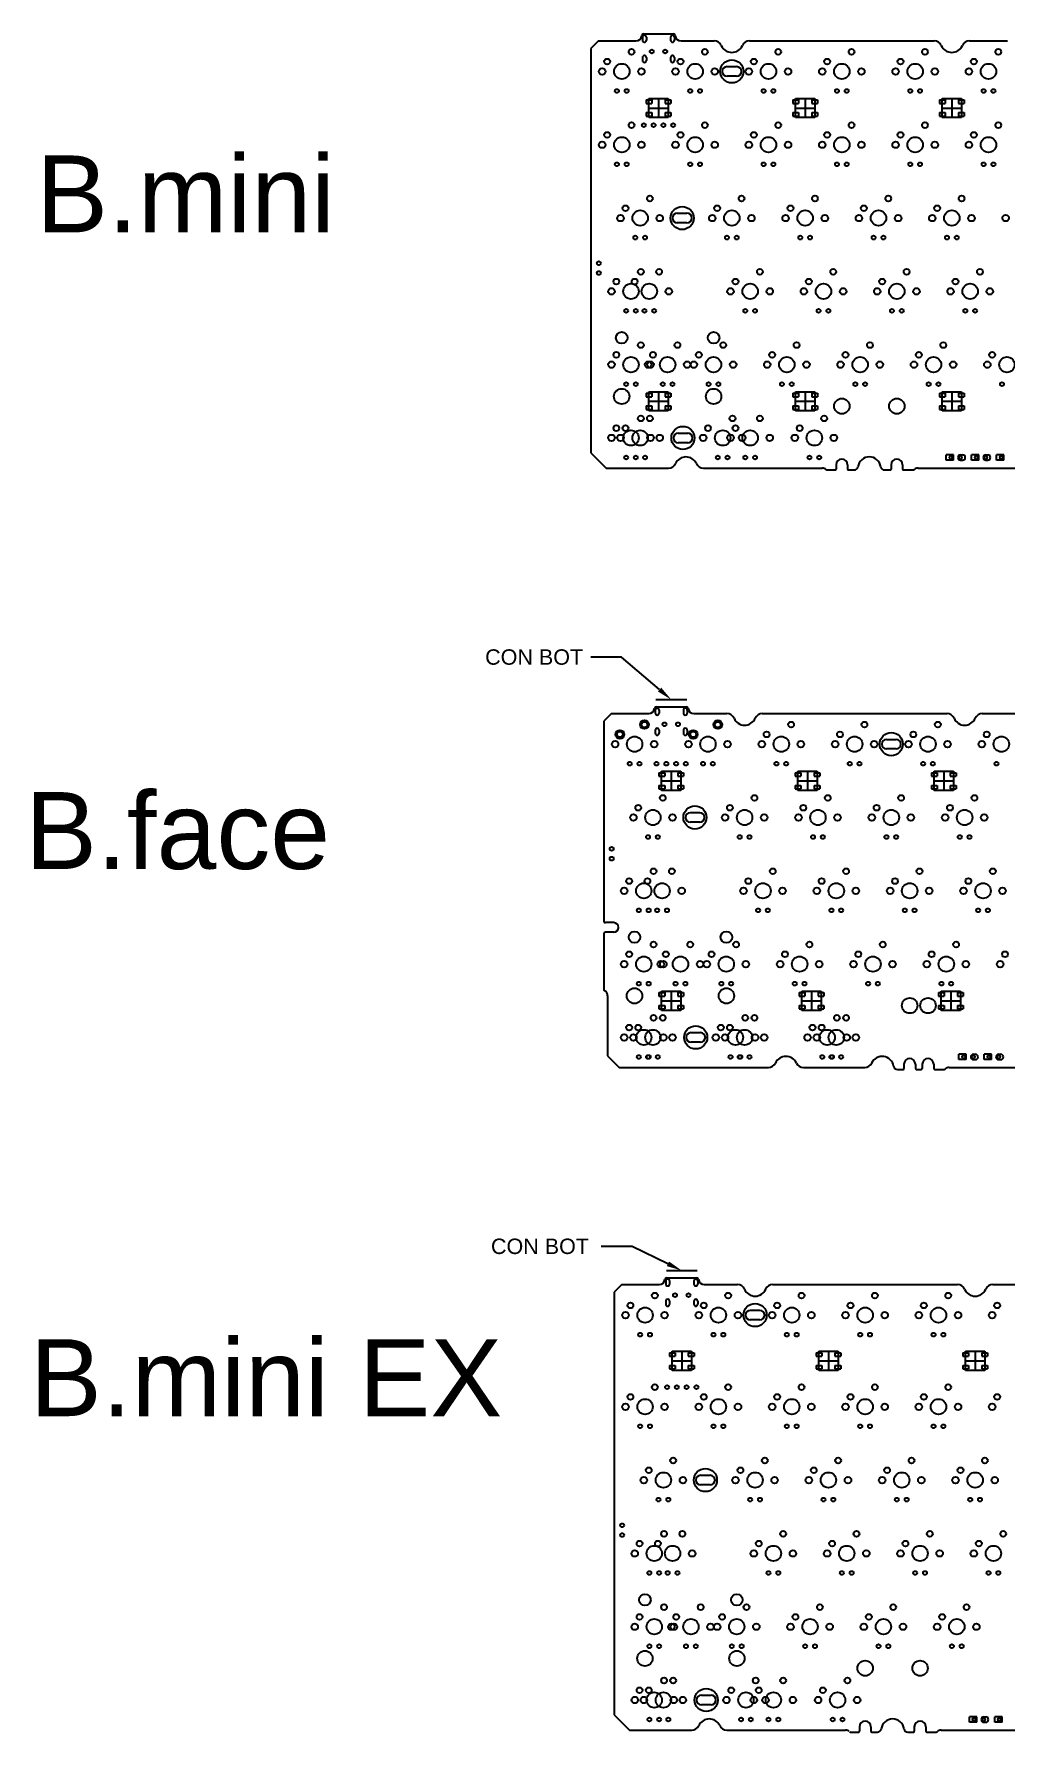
# Model space of a CAD drawing. Header units: millimetres. Extents: x 439 to 1009, y -82 to 714.
# Drawn here: x 439.3 to 691.3, y -81.6 to 359.6 of the extents above; entities that cross this region are included whole.
import ezdxf
from ezdxf import colors
from ezdxf.entities.mleader import LeaderData, LeaderLine
from ezdxf.math import Vec2, Vec3

# ---------------------------------------------------------------- set-up
doc = ezdxf.new("R2010")
doc.units = ezdxf.units.MM
for name, color, linetype in [('bmini', 150, 'Continuous'), ('BMINIEX', 20, 'Continuous'), ('face', 50, 'Continuous')]:
    doc.layers.add(name, color=color, linetype=linetype)
doc.styles.get("Standard").update_dxf_attribs({"font": 'arial.ttf'})

# ---------------------------------------------------------------- blocks, each defined once
blk = doc.blocks.new('*U1')
at = {"layer": 'BMINIEX', "linetype": 'ByBlock'}
blk.add_line((15.68, 136.91), (7.68, 136.91), dxfattribs=at)
blk.add_lwpolyline([(24.98, 132.39), (15.68, 136.91)], dxfattribs=at)
at = {"layer": 'BMINIEX'}
blk.add_solid([(25.27, 132.99), (28.58, 130.64), (24.69, 131.79)], dxfattribs=at)
at = {"layer": 'BMINIEX', "linetype": 'Continuous'}
blk.add_text('CON BOT', height=4, dxfattribs=at).set_placement((-20.98, 134.94))

msp = doc.modelspace()

# ---------------------------------------------------------------- linework, layer by layer
at = {"layer": 'bmini'}
for p, q in [((585.98, 357.8), (583.98, 355.8)), ((585.98, 357.8), (595.67, 357.8)), ((597.66, 359.6), (605.4, 359.6)), ((607.39, 357.8), (616, 357.8)), ((625.16, 357.8), (673.15, 357.8)), ((682.31, 357.8), (692.2, 357.8)), ((583.98, 355.8), (583.98, 250.8)), ((598.33, 342.45), (598.33, 341.55)), ((598.33, 342.45), (599.83, 342.45)), ((598.33, 341.55), (599.83, 341.55)), ((599.03, 342.85), (604.03, 342.85)), ((599.03, 337.85), (599.03, 342.85)), ((599.03, 340.35), (604.03, 340.35)), ((599.83, 342.45), (599.83, 341.55)), ((601.53, 342.85), (601.53, 337.85)), ((603.23, 342.45), (603.23, 341.55)), ((603.23, 342.45), (604.73, 342.45)), ((603.23, 341.55), (604.73, 341.55)), ((604.03, 342.85), (604.03, 337.85)), ((604.73, 342.45), (604.73, 341.55)), ((636.43, 342.45), (636.43, 341.55)), ((636.43, 342.45), (637.93, 342.45)), ((636.43, 341.55), (637.93, 341.55)), ((637.13, 342.85), (642.13, 342.85)), ((637.13, 337.85), (637.13, 342.85)), ((637.13, 340.35), (642.13, 340.35)), ((637.93, 342.45), (637.93, 341.55)), ((639.63, 342.85), (639.63, 337.85)), ((641.33, 342.45), (641.33, 341.55)), ((641.33, 342.45), (642.83, 342.45)), ((641.33, 341.55), (642.83, 341.55)), ((642.13, 342.85), (642.13, 337.85)), ((642.83, 342.45), (642.83, 341.55)), ((674.53, 342.45), (674.53, 341.55)), ((674.53, 342.45), (676.03, 342.45)), ((674.53, 341.55), (676.03, 341.55)), ((675.23, 342.85), (680.23, 342.85)), ((675.23, 337.85), (675.23, 342.85)), ((675.23, 340.35), (680.23, 340.35)), ((676.03, 342.45), (676.03, 341.55)), ((677.73, 342.85), (677.73, 337.85)), ((679.43, 342.45), (679.43, 341.55)), ((679.43, 342.45), (680.93, 342.45)), ((679.43, 341.55), (680.93, 341.55)), ((680.23, 342.85), (680.23, 337.85)), ((680.93, 342.45), (680.93, 341.55)), ((598.33, 339.15), (598.33, 338.25)), ((598.33, 339.15), (599.83, 339.15)), ((598.33, 338.25), (599.83, 338.25)), ((604.03, 337.85), (599.03, 337.85)), ((599.83, 339.15), (599.83, 338.25)), ((603.23, 339.15), (603.23, 338.25)), ((603.23, 339.15), (604.73, 339.15)), ((603.23, 338.25), (604.73, 338.25)), ((604.73, 339.15), (604.73, 338.25)), ((636.43, 339.15), (636.43, 338.25)), ((636.43, 339.15), (637.93, 339.15)), ((636.43, 338.25), (637.93, 338.25)), ((642.13, 337.85), (637.13, 337.85)), ((637.93, 339.15), (637.93, 338.25)), ((641.33, 339.15), (641.33, 338.25)), ((641.33, 339.15), (642.83, 339.15)), ((641.33, 338.25), (642.83, 338.25)), ((642.83, 339.15), (642.83, 338.25)), ((674.53, 339.15), (674.53, 338.25)), ((674.53, 339.15), (676.03, 339.15)), ((674.53, 338.25), (676.03, 338.25)), ((680.23, 337.85), (675.23, 337.85)), ((676.03, 339.15), (676.03, 338.25)), ((679.43, 339.15), (679.43, 338.25)), ((679.43, 339.15), (680.93, 339.15)), ((679.43, 338.25), (680.93, 338.25)), ((680.93, 339.15), (680.93, 338.25)), ((598.33, 266.25), (598.33, 265.35)), ((598.33, 266.25), (599.83, 266.25)), ((598.33, 265.35), (599.83, 265.35)), ((599.03, 266.65), (604.03, 266.65)), ((599.03, 261.65), (599.03, 266.65)), ((599.83, 266.25), (599.83, 265.35)), ((601.53, 266.65), (601.53, 261.65)), ((603.23, 266.25), (603.23, 265.35)), ((603.23, 266.25), (604.73, 266.25)), ((603.23, 265.35), (604.73, 265.35)), ((604.03, 266.65), (604.03, 261.65)), ((604.73, 266.25), (604.73, 265.35)), ((636.43, 266.25), (636.43, 265.35)), ((636.43, 266.25), (637.93, 266.25)), ((636.43, 265.35), (637.93, 265.35)), ((637.13, 266.65), (642.13, 266.65)), ((637.13, 261.65), (637.13, 266.65)), ((637.93, 266.25), (637.93, 265.35)), ((639.63, 266.65), (639.63, 261.65)), ((641.33, 266.25), (641.33, 265.35)), ((641.33, 266.25), (642.83, 266.25)), ((641.33, 265.35), (642.83, 265.35)), ((642.13, 266.65), (642.13, 261.65)), ((642.83, 266.25), (642.83, 265.35)), ((674.53, 266.25), (674.53, 265.35)), ((674.53, 266.25), (676.03, 266.25)), ((674.53, 265.35), (676.03, 265.35)), ((675.23, 266.65), (680.23, 266.65)), ((675.23, 261.65), (675.23, 266.65)), ((676.03, 266.25), (676.03, 265.35)), ((677.73, 266.65), (677.73, 261.65)), ((679.43, 266.25), (679.43, 265.35)), ((679.43, 266.25), (680.93, 266.25)), ((679.43, 265.35), (680.93, 265.35)), ((680.23, 266.65), (680.23, 261.65)), ((680.93, 266.25), (680.93, 265.35)), ((598.33, 262.95), (598.33, 262.05)), ((598.33, 262.95), (599.83, 262.95)), ((598.33, 262.05), (599.83, 262.05)), ((599.03, 264.15), (604.03, 264.15)), ((604.03, 261.65), (599.03, 261.65)), ((599.83, 262.95), (599.83, 262.05)), ((603.23, 262.95), (603.23, 262.05)), ((603.23, 262.95), (604.73, 262.95)), ((603.23, 262.05), (604.73, 262.05)), ((604.73, 262.95), (604.73, 262.05)), ((636.43, 262.95), (636.43, 262.05)), ((636.43, 262.95), (637.93, 262.95)), ((636.43, 262.05), (637.93, 262.05)), ((637.13, 264.15), (642.13, 264.15)), ((642.13, 261.65), (637.13, 261.65)), ((637.93, 262.95), (637.93, 262.05)), ((641.33, 262.95), (641.33, 262.05)), ((641.33, 262.95), (642.83, 262.95)), ((641.33, 262.05), (642.83, 262.05)), ((642.83, 262.95), (642.83, 262.05)), ((674.53, 262.95), (674.53, 262.05)), ((674.53, 262.95), (676.03, 262.95)), ((674.53, 262.05), (676.03, 262.05)), ((675.23, 264.15), (680.23, 264.15)), ((680.23, 261.65), (675.23, 261.65)), ((676.03, 262.95), (676.03, 262.05)), ((679.43, 262.95), (679.43, 262.05)), ((679.43, 262.95), (680.93, 262.95)), ((679.43, 262.05), (680.93, 262.05)), ((680.93, 262.95), (680.93, 262.05)), ((583.98, 250.8), (587.98, 246.8)), ((647.65, 247.64), (647.65, 246.5)), ((650.65, 247.64), (650.65, 246.5)), ((661.94, 247.64), (661.94, 246.5)), ((664.94, 247.64), (664.94, 246.5)), ((587.98, 246.8), (604.14, 246.8)), ((613.21, 246.8), (644.06, 246.8)), ((645.39, 246.3), (647.45, 246.3)), ((650.85, 246.3), (652.34, 246.3)), ((660.25, 246.3), (661.74, 246.3)), ((665.14, 246.3), (667.62, 246.3)), ((668.94, 246.8), (731.53, 246.8))]:
    msp.add_line(p, q, dxfattribs=at)
at = {"layer": 'bmini', "color": 2}
for p, q in [((597.38, 358.75), (597.38, 357.95)), ((598.38, 358.75), (598.38, 357.95)), ((604.68, 358.75), (604.68, 357.95)), ((605.68, 358.75), (605.68, 357.95)), ((597.38, 353.5), (597.38, 352.7)), ((598.38, 353.5), (598.38, 352.7)), ((604.68, 353.5), (604.68, 352.7)), ((605.68, 353.5), (605.68, 352.7)), ((619.33, 351.12), (621.83, 351.12)), ((621.83, 348.63), (619.33, 348.63)), ((606.42, 313.02), (608.93, 313.02)), ((608.93, 310.53), (606.42, 310.53)), ((606.63, 255.87), (609.13, 255.87)), ((609.13, 253.38), (606.63, 253.38)), ((678.15, 250.24), (676.24, 250.24)), ((676.24, 248.84), (676.24, 250.24)), ((678.15, 248.84), (676.24, 248.84)), ((678.15, 248.84), (678.15, 250.24)), ((679.99, 250.24), (680.5, 250.24)), ((679.99, 248.84), (680.5, 248.84)), ((684.73, 250.24), (682.82, 250.24)), ((682.82, 248.84), (682.82, 250.24)), ((684.73, 248.84), (682.82, 248.84)), ((684.73, 248.84), (684.73, 250.24)), ((686.57, 250.24), (687.07, 250.24)), ((686.57, 248.84), (687.07, 248.84)), ((691.26, 250.24), (689.35, 250.24)), ((689.35, 248.84), (689.35, 250.24)), ((691.26, 248.84), (689.35, 248.84)), ((691.26, 248.84), (691.26, 250.24))]:
    msp.add_line(p, q, dxfattribs=at)
at = {"layer": 'bmini'}
for centre, radius in [((588.19, 352.41), 0.75), ((594.54, 354.95), 0.75), ((607.24, 352.41), 0.75), ((613.59, 354.95), 0.75), ((626.29, 352.41), 0.75), ((632.64, 354.95), 0.75), ((645.34, 352.41), 0.75), ((651.69, 354.95), 0.75), ((664.39, 352.41), 0.75), ((670.74, 354.95), 0.75), ((683.44, 352.41), 0.75), ((689.79, 354.95), 0.75), ((586.92, 349.87), 0.85), ((592, 349.87), 2), ((597.08, 349.87), 0.85), ((605.97, 349.87), 0.85), ((611.05, 349.87), 2), ((616.13, 349.87), 0.85), ((625.02, 349.87), 0.85), ((630.1, 349.87), 2), ((635.18, 349.87), 0.85), ((644.07, 349.87), 0.85), ((649.15, 349.87), 2), ((654.23, 349.87), 0.85), ((663.12, 349.87), 0.85), ((668.2, 349.87), 2), ((673.28, 349.87), 0.85), ((682.17, 349.87), 0.85), ((687.25, 349.87), 2), ((590.73, 344.79), 0.5), ((593.27, 344.79), 0.5), ((609.78, 344.79), 0.5), ((612.32, 344.79), 0.5), ((628.83, 344.79), 0.5), ((631.37, 344.79), 0.5), ((647.88, 344.79), 0.5), ((650.42, 344.79), 0.5), ((666.93, 344.79), 0.5), ((669.47, 344.79), 0.5), ((685.98, 344.79), 0.5), ((688.52, 344.79), 0.5), ((594.54, 335.9), 0.75), ((613.59, 335.9), 0.75), ((632.64, 335.9), 0.75), ((651.69, 335.9), 0.75), ((670.74, 335.9), 0.75), ((689.79, 335.9), 0.75), ((586.92, 330.82), 0.85), ((588.19, 333.36), 0.75), ((592, 330.82), 2), ((597.08, 330.82), 0.85), ((605.97, 330.82), 0.85), ((607.24, 333.36), 0.75), ((611.05, 330.82), 2), ((616.13, 330.82), 0.85), ((625.02, 330.82), 0.85), ((626.29, 333.36), 0.75), ((630.1, 330.82), 2), ((635.18, 330.82), 0.85), ((644.07, 330.82), 0.85), ((645.34, 333.36), 0.75), ((649.15, 330.82), 2), ((654.23, 330.82), 0.85), ((663.12, 330.82), 0.85), ((664.39, 333.36), 0.75), ((668.2, 330.82), 2), ((673.28, 330.82), 0.85), ((682.17, 330.82), 0.85), ((683.44, 333.36), 0.75), ((687.25, 330.82), 2), ((590.73, 325.74), 0.5), ((593.27, 325.74), 0.5), ((609.78, 325.74), 0.5), ((612.32, 325.74), 0.5), ((628.83, 325.74), 0.5), ((631.37, 325.74), 0.5), ((647.88, 325.74), 0.5), ((650.42, 325.74), 0.5), ((666.93, 325.74), 0.5), ((669.47, 325.74), 0.5), ((685.98, 325.74), 0.5), ((688.52, 325.74), 0.5), ((592.96, 314.31), 0.75), ((596.77, 311.77), 2), ((599.31, 316.85), 0.75), ((616.77, 314.31), 0.75), ((620.58, 311.77), 2), ((623.12, 316.85), 0.75), ((635.82, 314.31), 0.75), ((639.63, 311.77), 2), ((642.17, 316.85), 0.75), ((654.87, 314.31), 0.75), ((658.68, 311.77), 2), ((661.22, 316.85), 0.75), ((673.92, 314.31), 0.75), ((677.73, 311.77), 2), ((680.27, 316.85), 0.75), ((591.69, 311.77), 0.85), ((601.85, 311.77), 0.85), ((615.5, 311.77), 0.85), ((625.66, 311.77), 0.85), ((634.55, 311.77), 0.85), ((644.71, 311.77), 0.85), ((653.6, 311.77), 0.85), ((663.76, 311.77), 0.85), ((672.65, 311.77), 0.85), ((682.81, 311.77), 0.85), ((691.7, 311.77), 0.85), ((595.5, 306.69), 0.5), ((598.04, 306.69), 0.5), ((619.31, 306.69), 0.5), ((621.85, 306.69), 0.5), ((638.36, 306.69), 0.5), ((640.9, 306.69), 0.5), ((657.41, 306.69), 0.5), ((659.95, 306.69), 0.5), ((676.46, 306.69), 0.5), ((679, 306.69), 0.5), ((590.58, 295.26), 0.75), ((595.34, 295.26), 0.75), ((596.93, 297.8), 0.75), ((601.69, 297.8), 0.75), ((621.53, 295.26), 0.75), ((627.88, 297.8), 0.75), ((640.58, 295.26), 0.75), ((646.93, 297.8), 0.75), ((659.63, 295.26), 0.75), ((665.98, 297.8), 0.75), ((678.68, 295.26), 0.75), ((685.03, 297.8), 0.75), ((589.31, 292.72), 0.85), ((594.39, 292.72), 2), ((599.15, 292.72), 2), ((604.23, 292.72), 0.85), ((620.26, 292.72), 0.85), ((625.34, 292.72), 2), ((630.42, 292.72), 0.85), ((639.31, 292.72), 0.85), ((644.39, 292.72), 2), ((649.47, 292.72), 0.85), ((658.36, 292.72), 0.85), ((663.44, 292.72), 2), ((668.52, 292.72), 0.85), ((677.41, 292.72), 0.85), ((682.49, 292.72), 2), ((687.57, 292.72), 0.85), ((593.12, 287.64), 0.5), ((595.66, 287.64), 0.5), ((597.88, 287.64), 0.5), ((600.42, 287.64), 0.5), ((624.07, 287.64), 0.5), ((626.61, 287.64), 0.5), ((643.12, 287.64), 0.5), ((645.66, 287.64), 0.5), ((662.17, 287.64), 0.5), ((664.71, 287.64), 0.5), ((681.22, 287.64), 0.5), ((683.76, 287.64), 0.5), ((591.97, 280.66), 1.5), ((596.93, 278.75), 0.75), ((606.45, 278.75), 0.75), ((615.85, 280.66), 1.5), ((618.36, 278.75), 0.75), ((637.41, 278.75), 0.75), ((656.46, 278.75), 0.75), ((675.51, 278.75), 0.75), ((589.31, 273.67), 0.85), ((590.58, 276.21), 0.75), ((594.39, 273.67), 2), ((598.83, 273.67), 0.85), ((598.83, 273.67), 0.85), ((599.47, 273.67), 0.85), ((600.1, 276.21), 0.75), ((603.91, 273.67), 2), ((608.99, 273.67), 0.85), ((610.74, 273.67), 0.85), ((612.01, 276.21), 0.75), ((615.82, 273.67), 2), ((620.9, 273.67), 0.85), ((629.79, 273.67), 0.85), ((631.06, 276.21), 0.75), ((634.87, 273.67), 2), ((639.95, 273.67), 0.85), ((648.84, 273.67), 0.85), ((650.11, 276.21), 0.75), ((653.92, 273.67), 2), ((659, 273.67), 0.85), ((667.89, 273.67), 0.85), ((669.16, 276.21), 0.75), ((672.97, 273.67), 2), ((678.05, 273.67), 0.85), ((686.94, 273.67), 0.85), ((688.21, 276.21), 0.75), ((692.02, 273.67), 2), ((591.97, 265.42), 2), ((593.12, 268.59), 0.5), ((595.66, 268.59), 0.5), ((602.64, 268.59), 0.5), ((605.18, 268.59), 0.5), ((615.85, 265.42), 2), ((614.55, 268.59), 0.5), ((617.09, 268.59), 0.5), ((633.6, 268.59), 0.5), ((636.14, 268.59), 0.5), ((649.15, 262.88), 2), ((652.65, 268.59), 0.5), ((655.19, 268.59), 0.5), ((663.44, 262.88), 2), ((671.7, 268.59), 0.5), ((674.24, 268.59), 0.5), ((690.75, 268.59), 0.5), ((596.93, 259.7), 0.75), ((599.31, 259.7), 0.75), ((620.74, 259.7), 0.75), ((627.88, 259.7), 0.75), ((644.55, 259.7), 0.75), ((590.58, 257.16), 0.75), ((592.96, 257.16), 0.75), ((594.39, 254.62), 2), ((596.77, 254.62), 2), ((614.39, 257.16), 0.75), ((618.2, 254.62), 2), ((621.53, 257.16), 0.75), ((625.34, 254.62), 2), ((638.2, 257.16), 0.75), ((642.01, 254.62), 2), ((589.31, 254.62), 0.85), ((591.69, 254.62), 0.85), ((599.47, 254.62), 0.85), ((601.85, 254.62), 0.85), ((613.12, 254.62), 0.85), ((620.26, 254.62), 0.85), ((623.28, 254.62), 0.85), ((630.42, 254.62), 0.85), ((636.93, 254.62), 0.85), ((647.09, 254.62), 0.85), ((593.12, 249.54), 0.5), ((595.66, 249.54), 0.5), ((598.04, 249.54), 0.5), ((616.93, 249.54), 0.5), ((619.47, 249.54), 0.5), ((624.07, 249.54), 0.5), ((626.61, 249.54), 0.5), ((640.74, 249.54), 0.5), ((643.28, 249.54), 0.5)]:
    msp.add_circle(centre, radius, dxfattribs=at)
at = {"layer": 'bmini', "color": 2, "linetype": 'Continuous'}
for centre, radius in [((599.78, 355.05), 0.5), ((603.28, 355.05), 0.5), ((597.72, 335.9), 0.5), ((600.26, 335.9), 0.5), ((602.8, 335.9), 0.5), ((605.34, 335.9), 0.5), ((586.05, 300.02), 0.5), ((586.05, 297.48), 0.5), ((677.45, 249.54), 0.4), ((679.99, 249.54), 0.4), ((684.03, 249.54), 0.4), ((686.57, 249.54), 0.4), ((690.56, 249.54), 0.4)]:
    msp.add_circle(centre, radius, dxfattribs=at)
at = {"layer": 'bmini', "color": 2}
for centre in [(620.58, 349.87), (607.68, 311.77), (607.88, 254.62)]:
    msp.add_circle(centre, 3, dxfattribs=at)
at = {"layer": 'bmini'}
for centre, radius, start, end in [((595.67, 359.3), 1.5, 270, 354.2608), ((597.66, 359.1), 0.5, 90, 174.2608), ((605.4, 359.1), 0.5, 5.7392, 90), ((607.39, 359.3), 1.5, 185.7392, 270), ((616, 355.8), 2, 23.5782, 90), ((625.16, 355.8), 2, 90, 156.4218), ((673.15, 355.8), 2, 23.5782, 90), ((682.31, 355.8), 2, 90, 156.4218), ((620.58, 357.8), 3, 203.5782, 336.4218), ((677.73, 357.8), 3, 203.5782, 336.4218), ((604.14, 248.8), 2, 270, 335.1654), ((608.67, 246.7), 3, 24.8346, 155.1654), ((613.21, 248.8), 2, 204.8346, 270), ((649.15, 247.64), 1.5, 0, 180), ((652.34, 247.3), 1, 270, 351.3731), ((656.3, 246.7), 3, 8.6269, 171.3731), ((660.25, 247.3), 1, 188.6269, 270), ((663.44, 247.64), 1.5, 0, 180), ((644.06, 245.3), 1.5, 48.5904, 90), ((645.39, 246.8), 0.5, 228.5904, 270), ((647.45, 246.5), 0.2, 270, 0), ((650.85, 246.5), 0.2, 180, 270), ((661.74, 246.5), 0.2, 270, 0), ((665.14, 246.5), 0.2, 180, 270), ((667.62, 246.8), 0.5, 270, 311.4096), ((668.94, 245.3), 1.5, 90, 131.4096)]:
    msp.add_arc(centre, radius, start, end, dxfattribs=at)
at = {"layer": 'bmini', "color": 2, "linetype": 'Continuous'}
for centre, start, end in [((597.88, 358.75), 0, 180), ((597.88, 357.95), 180, 0), ((605.18, 358.75), 0, 180), ((605.18, 357.95), 180, 0), ((597.88, 353.5), 0, 180), ((605.18, 353.5), 0, 180), ((597.88, 352.7), 180, 0), ((605.18, 352.7), 180, 0)]:
    msp.add_arc(centre, 0.5, start, end, dxfattribs=at)
at = {"layer": 'bmini', "color": 2}
for centre, radius, start, end in [((619.33, 349.87), 1.24, 90, 270), ((621.83, 349.87), 1.24, 270, 90), ((606.42, 311.77), 1.24, 90, 270), ((608.93, 311.77), 1.24, 270, 90), ((606.63, 254.62), 1.24, 90, 270), ((609.13, 254.62), 1.24, 270, 90), ((679.99, 249.54), 0.7, 90, 180), ((679.99, 249.54), 0.7, 180, 270), ((680.5, 249.54), 0.7, 360, 90), ((680.5, 249.54), 0.7, 270, 360), ((686.57, 249.54), 0.7, 90, 180), ((686.57, 249.54), 0.7, 180, 270), ((687.07, 249.54), 0.7, 360, 90), ((687.07, 249.54), 0.7, 270, 360)]:
    msp.add_arc(centre, radius, start, end, dxfattribs=at)
at = {"layer": 'BMINIEX', "color": 2}
for p, q in [((603.42, 35.58), (603.42, 34.78)), ((604.42, 35.58), (604.42, 34.78)), ((610.72, 35.58), (610.72, 34.78)), ((611.72, 35.58), (611.72, 34.78)), ((603.42, 30.33), (603.42, 29.53)), ((604.42, 30.33), (604.42, 29.53)), ((610.72, 30.33), (610.72, 29.53)), ((611.72, 30.33), (611.72, 29.53)), ((684.19, -77.69), (682.28, -77.69)), ((682.28, -79.09), (682.28, -77.69)), ((684.19, -79.09), (682.28, -79.09)), ((684.19, -79.09), (684.19, -77.69)), ((686.03, -77.69), (686.54, -77.69)), ((686.03, -79.09), (686.54, -79.09)), ((690.77, -77.69), (688.86, -77.69)), ((688.86, -79.09), (688.86, -77.69)), ((690.77, -79.09), (688.86, -79.09)), ((690.77, -79.09), (690.77, -77.69))]:
    msp.add_line(p, q, dxfattribs=at)
at = {"layer": 'BMINIEX', "color": 5}
msp.add_line((603.57, 38.28), (611.57, 38.28), dxfattribs=at)
at = {"layer": 'BMINIEX'}
for p, q in [((603.7, 36.43), (611.44, 36.43)), ((592.02, 34.63), (590.02, 32.63)), ((590.02, 32.63), (590.02, -77.13)), ((592.02, 34.63), (601.71, 34.63)), ((613.43, 34.63), (622.04, 34.63)), ((631.2, 34.63), (679.19, 34.63)), ((688.35, 34.63), (698.24, 34.63)), ((604.37, 16.9), (604.37, 16)), ((604.37, 16.9), (605.87, 16.9)), ((604.37, 16), (605.87, 16)), ((604.37, 13.6), (604.37, 12.7)), ((604.37, 13.6), (605.87, 13.6)), ((605.07, 17.3), (610.07, 17.3)), ((605.07, 12.3), (605.07, 17.3)), ((605.07, 14.8), (610.07, 14.8)), ((605.87, 16.9), (605.87, 16)), ((605.87, 13.6), (605.87, 12.7)), ((607.57, 17.3), (607.57, 12.3)), ((609.27, 16.9), (609.27, 16)), ((609.27, 16.9), (610.77, 16.9)), ((609.27, 16), (610.77, 16)), ((609.27, 13.6), (609.27, 12.7)), ((609.27, 13.6), (610.77, 13.6)), ((610.07, 17.3), (610.07, 12.3)), ((610.77, 16.9), (610.77, 16)), ((610.77, 13.6), (610.77, 12.7)), ((642.47, 16.9), (642.47, 16)), ((642.47, 16.9), (643.97, 16.9)), ((642.47, 16), (643.97, 16)), ((642.47, 13.6), (642.47, 12.7)), ((642.47, 13.6), (643.97, 13.6)), ((643.17, 17.3), (648.17, 17.3)), ((643.17, 12.3), (643.17, 17.3)), ((643.17, 14.8), (648.17, 14.8)), ((643.97, 16.9), (643.97, 16)), ((643.97, 13.6), (643.97, 12.7)), ((645.67, 17.3), (645.67, 12.3)), ((647.37, 16.9), (647.37, 16)), ((647.37, 16.9), (648.87, 16.9)), ((647.37, 16), (648.87, 16)), ((647.37, 13.6), (647.37, 12.7)), ((647.37, 13.6), (648.87, 13.6)), ((648.17, 17.3), (648.17, 12.3)), ((648.87, 16.9), (648.87, 16)), ((648.87, 13.6), (648.87, 12.7)), ((680.57, 16.9), (680.57, 16)), ((680.57, 16.9), (682.07, 16.9)), ((680.57, 16), (682.07, 16)), ((680.57, 13.6), (680.57, 12.7)), ((680.57, 13.6), (682.07, 13.6)), ((681.27, 17.3), (686.27, 17.3)), ((681.27, 12.3), (681.27, 17.3)), ((681.27, 14.8), (686.27, 14.8)), ((682.07, 16.9), (682.07, 16)), ((682.07, 13.6), (682.07, 12.7)), ((683.77, 17.3), (683.77, 12.3)), ((685.47, 16.9), (685.47, 16)), ((685.47, 16.9), (686.97, 16.9)), ((685.47, 16), (686.97, 16)), ((685.47, 13.6), (685.47, 12.7)), ((685.47, 13.6), (686.97, 13.6)), ((686.27, 17.3), (686.27, 12.3)), ((686.97, 16.9), (686.97, 16)), ((686.97, 13.6), (686.97, 12.7)), ((604.37, 12.7), (605.87, 12.7)), ((610.07, 12.3), (605.07, 12.3)), ((609.27, 12.7), (610.77, 12.7)), ((642.47, 12.7), (643.97, 12.7)), ((648.17, 12.3), (643.17, 12.3)), ((647.37, 12.7), (648.87, 12.7)), ((680.57, 12.7), (682.07, 12.7)), ((686.27, 12.3), (681.27, 12.3)), ((685.47, 12.7), (686.97, 12.7)), ((590.02, -77.13), (594.02, -81.13)), ((594.02, -81.13), (610.18, -81.13)), ((619.25, -81.13), (650.1, -81.13)), ((651.43, -81.63), (653.5, -81.63)), ((653.7, -80.29), (653.7, -81.43)), ((656.7, -80.29), (656.7, -81.43)), ((656.9, -81.63), (658.38, -81.63)), ((666.29, -81.63), (667.78, -81.63)), ((667.98, -80.29), (667.98, -81.43)), ((670.98, -80.29), (670.98, -81.43)), ((671.18, -81.63), (673.66, -81.63)), ((674.98, -81.13), (737.57, -81.13))]:
    msp.add_line(p, q, dxfattribs=at)
at = {"layer": 'BMINIEX', "color": 3}
for p, q in [((625.37, 27.95), (627.87, 27.95)), ((627.87, 25.46), (625.37, 25.46)), ((612.47, -14.91), (614.97, -14.91)), ((614.97, -17.4), (612.47, -17.4)), ((612.67, -72.06), (615.17, -72.06)), ((615.17, -74.55), (612.67, -74.55))]:
    msp.add_line(p, q, dxfattribs=at)
at = {"layer": 'BMINIEX'}
for centre, radius in [((600.59, 31.78), 0.75), ((619.64, 31.78), 0.75), ((638.69, 31.78), 0.75), ((657.74, 31.78), 0.75), ((676.79, 31.78), 0.75), ((592.97, 26.7), 0.85), ((594.24, 29.24), 0.75), ((598.05, 26.7), 2), ((603.13, 26.7), 0.85), ((612.02, 26.7), 0.85), ((613.29, 29.24), 0.75), ((617.1, 26.7), 2), ((622.18, 26.7), 0.85), ((631.07, 26.7), 0.85), ((632.34, 29.24), 0.75), ((636.15, 26.7), 2), ((641.23, 26.7), 0.85), ((650.12, 26.7), 0.85), ((651.39, 29.24), 0.75), ((655.2, 26.7), 2), ((660.28, 26.7), 0.85), ((669.17, 26.7), 0.85), ((670.44, 29.24), 0.75), ((674.25, 26.7), 2), ((679.33, 26.7), 0.85), ((688.22, 26.7), 0.85), ((689.49, 29.24), 0.75), ((596.78, 21.62), 0.5), ((599.32, 21.62), 0.5), ((615.83, 21.62), 0.5), ((618.37, 21.62), 0.5), ((634.88, 21.62), 0.5), ((637.42, 21.62), 0.5), ((653.93, 21.62), 0.5), ((656.47, 21.62), 0.5), ((672.98, 21.62), 0.5), ((675.52, 21.62), 0.5), ((594.24, 5.43), 0.75), ((598.05, 2.89), 2), ((600.59, 7.97), 0.75), ((613.29, 5.43), 0.75), ((617.1, 2.89), 2), ((619.64, 7.97), 0.75), ((632.34, 5.43), 0.75), ((636.15, 2.89), 2), ((638.69, 7.97), 0.75), ((651.39, 5.43), 0.75), ((655.2, 2.89), 2), ((657.74, 7.97), 0.75), ((670.44, 5.43), 0.75), ((674.25, 2.89), 2), ((676.79, 7.97), 0.75), ((689.49, 5.43), 0.75), ((592.97, 2.89), 0.85), ((603.13, 2.89), 0.85), ((612.02, 2.89), 0.85), ((622.18, 2.89), 0.85), ((631.07, 2.89), 0.85), ((641.23, 2.89), 0.85), ((650.12, 2.89), 0.85), ((660.28, 2.89), 0.85), ((669.17, 2.89), 0.85), ((679.33, 2.89), 0.85), ((688.22, 2.89), 0.85), ((596.78, -2.19), 0.5), ((599.32, -2.19), 0.5), ((615.83, -2.19), 0.5), ((618.37, -2.19), 0.5), ((634.88, -2.19), 0.5), ((637.42, -2.19), 0.5), ((653.93, -2.19), 0.5), ((656.47, -2.19), 0.5), ((672.98, -2.19), 0.5), ((675.52, -2.19), 0.5), ((599, -13.62), 0.75), ((605.35, -11.08), 0.75), ((622.81, -13.62), 0.75), ((629.16, -11.08), 0.75), ((641.86, -13.62), 0.75), ((648.21, -11.08), 0.75), ((660.91, -13.62), 0.75), ((667.26, -11.08), 0.75), ((679.96, -13.62), 0.75), ((686.31, -11.08), 0.75), ((597.73, -16.16), 0.85), ((602.81, -16.16), 2), ((607.89, -16.16), 0.85), ((621.54, -16.16), 0.85), ((626.62, -16.16), 2), ((631.7, -16.16), 0.85), ((640.59, -16.16), 0.85), ((645.67, -16.16), 2), ((650.75, -16.16), 0.85), ((659.64, -16.16), 0.85), ((664.72, -16.16), 2), ((669.8, -16.16), 0.85), ((678.69, -16.16), 0.85), ((683.77, -16.16), 2), ((688.85, -16.16), 0.85), ((601.54, -21.24), 0.5), ((604.08, -21.24), 0.5), ((625.35, -21.24), 0.5), ((627.89, -21.24), 0.5), ((644.4, -21.24), 0.5), ((646.94, -21.24), 0.5), ((663.45, -21.24), 0.5), ((665.99, -21.24), 0.5), ((682.5, -21.24), 0.5), ((685.04, -21.24), 0.5), ((602.97, -30.13), 0.75), ((607.73, -30.13), 0.75), ((633.92, -30.13), 0.75), ((652.97, -30.13), 0.75), ((672.02, -30.13), 0.75), ((691.07, -30.13), 0.75), ((595.35, -35.21), 0.85), ((596.62, -32.67), 0.75), ((600.43, -35.21), 2), ((601.38, -32.67), 0.75), ((605.19, -35.21), 2), ((610.27, -35.21), 0.85), ((626.3, -35.21), 0.85), ((627.57, -32.67), 0.75), ((631.38, -35.21), 2), ((636.46, -35.21), 0.85), ((645.35, -35.21), 0.85), ((646.62, -32.67), 0.75), ((650.43, -35.21), 2), ((655.51, -35.21), 0.85), ((664.4, -35.21), 0.85), ((665.67, -32.67), 0.75), ((669.48, -35.21), 2), ((674.56, -35.21), 0.85), ((683.45, -35.21), 0.85), ((684.72, -32.67), 0.75), ((688.53, -35.21), 2), ((599.16, -40.29), 0.5), ((601.7, -40.29), 0.5), ((603.92, -40.29), 0.5), ((606.46, -40.29), 0.5), ((630.11, -40.29), 0.5), ((632.65, -40.29), 0.5), ((649.16, -40.29), 0.5), ((651.7, -40.29), 0.5), ((668.21, -40.29), 0.5), ((670.75, -40.29), 0.5), ((687.26, -40.29), 0.5), ((689.8, -40.29), 0.5), ((598.01, -47.27), 1.5), ((602.97, -49.18), 0.75), ((612.49, -49.18), 0.75), ((621.89, -47.27), 1.5), ((624.4, -49.18), 0.75), ((643.45, -49.18), 0.75), ((662.5, -49.18), 0.75), ((681.55, -49.18), 0.75), ((596.62, -51.72), 0.75), ((600.43, -54.26), 2), ((606.14, -51.72), 0.75), ((609.95, -54.26), 2), ((618.05, -51.72), 0.75), ((621.86, -54.26), 2), ((637.1, -51.72), 0.75), ((640.91, -54.26), 2), ((656.15, -51.72), 0.75), ((659.96, -54.26), 2), ((675.2, -51.72), 0.75), ((679.01, -54.26), 2), ((595.35, -54.26), 0.85), ((604.87, -54.26), 0.85), ((604.87, -54.26), 0.85), ((605.51, -54.26), 0.85), ((615.03, -54.26), 0.85), ((616.78, -54.26), 0.85), ((626.94, -54.26), 0.85), ((635.83, -54.26), 0.85), ((645.99, -54.26), 0.85), ((654.88, -54.26), 0.85), ((665.04, -54.26), 0.85), ((673.93, -54.26), 0.85), ((684.09, -54.26), 0.85), ((598.01, -62.51), 2), ((599.16, -59.34), 0.5), ((601.7, -59.34), 0.5), ((608.68, -59.34), 0.5), ((611.22, -59.34), 0.5), ((621.89, -62.51), 2), ((620.59, -59.34), 0.5), ((623.13, -59.34), 0.5), ((639.64, -59.34), 0.5), ((642.18, -59.34), 0.5), ((658.69, -59.34), 0.5), ((661.23, -59.34), 0.5), ((677.74, -59.34), 0.5), ((680.28, -59.34), 0.5), ((655.2, -65.05), 2), ((669.48, -65.05), 2), ((596.62, -70.77), 0.75), ((599, -70.77), 0.75), ((602.97, -68.23), 0.75), ((605.35, -68.23), 0.75), ((620.43, -70.77), 0.75), ((626.78, -68.23), 0.75), ((627.57, -70.77), 0.75), ((633.92, -68.23), 0.75), ((644.24, -70.77), 0.75), ((650.59, -68.23), 0.75), ((595.35, -73.31), 0.85), ((597.73, -73.31), 0.85), ((600.43, -73.31), 2), ((602.81, -73.31), 2), ((605.51, -73.31), 0.85), ((607.89, -73.31), 0.85), ((619.16, -73.31), 0.85), ((624.24, -73.31), 2), ((626.3, -73.31), 0.85), ((629.32, -73.31), 0.85), ((631.38, -73.31), 2), ((636.46, -73.31), 0.85), ((642.97, -73.31), 0.85), ((648.05, -73.31), 2), ((653.13, -73.31), 0.85), ((599.16, -78.39), 0.5), ((601.7, -78.39), 0.5), ((604.08, -78.39), 0.5), ((622.97, -78.39), 0.5), ((625.51, -78.39), 0.5), ((630.11, -78.39), 0.5), ((632.65, -78.39), 0.5), ((646.78, -78.39), 0.5), ((649.32, -78.39), 0.5)]:
    msp.add_circle(centre, radius, dxfattribs=at)
at = {"layer": 'BMINIEX', "color": 2, "linetype": 'Continuous'}
for centre, radius in [((605.82, 31.88), 0.5), ((609.32, 31.88), 0.5), ((603.76, 7.97), 0.5), ((606.3, 7.97), 0.5), ((608.84, 7.97), 0.5), ((611.38, 7.97), 0.5), ((683.49, -78.39), 0.4), ((686.03, -78.39), 0.4), ((690.07, -78.39), 0.4)]:
    msp.add_circle(centre, radius, dxfattribs=at)
at = {"layer": 'BMINIEX', "color": 3}
for centre in [(626.62, 26.7), (613.72, -16.16), (613.92, -73.31)]:
    msp.add_circle(centre, 3, dxfattribs=at)
at = {"layer": 'BMINIEX', "color": 2}
for centre in [(592.09, -27.91), (592.09, -30.45)]:
    msp.add_circle(centre, 0.5, dxfattribs=at)
at = {"layer": 'BMINIEX'}
for centre, radius, start, end in [((601.71, 36.13), 1.5, 270, 354.2608), ((603.7, 35.93), 0.5, 90, 174.2608), ((611.44, 35.93), 0.5, 5.7392, 90), ((613.43, 36.13), 1.5, 185.7392, 270), ((622.04, 32.63), 2, 23.5782, 90), ((626.62, 34.63), 3, 203.5782, 336.4218), ((631.2, 32.63), 2, 90, 156.4218), ((679.19, 32.63), 2, 23.5782, 90), ((683.77, 34.63), 3, 203.5782, 336.4218), ((688.35, 32.63), 2, 90, 156.4218), ((614.71, -81.23), 3, 24.8346, 155.1654), ((655.2, -80.29), 1.5, 0, 180), ((662.34, -81.23), 3, 8.6269, 171.3731), ((669.48, -80.29), 1.5, 0, 180), ((610.18, -79.13), 2, 270, 335.1654), ((619.25, -79.13), 2, 204.8346, 270), ((650.1, -82.63), 1.5, 48.5904, 90), ((651.43, -81.13), 0.5, 228.5904, 270), ((653.5, -81.43), 0.2, 270, 0), ((656.9, -81.43), 0.2, 180, 270), ((658.38, -80.63), 1, 270, 351.3731), ((666.29, -80.63), 1, 188.6269, 270), ((667.78, -81.43), 0.2, 270, 0), ((671.18, -81.43), 0.2, 180, 270), ((673.66, -81.13), 0.5, 270, 311.4096), ((674.98, -82.63), 1.5, 90, 131.4096)]:
    msp.add_arc(centre, radius, start, end, dxfattribs=at)
at = {"layer": 'BMINIEX', "color": 2, "linetype": 'Continuous'}
for centre, start, end in [((603.92, 35.58), 0, 180), ((611.22, 35.58), 0, 180), ((603.92, 34.78), 180, 0), ((611.22, 34.78), 180, 0), ((603.92, 30.33), 0, 180), ((603.92, 29.53), 180, 0), ((611.22, 30.33), 0, 180), ((611.22, 29.53), 180, 0)]:
    msp.add_arc(centre, 0.5, start, end, dxfattribs=at)
at = {"layer": 'BMINIEX', "color": 3}
for centre, start, end in [((625.37, 26.7), 90, 270), ((627.87, 26.7), 270, 90), ((612.47, -16.16), 90, 270), ((614.97, -16.16), 270, 90), ((612.67, -73.31), 90, 270), ((615.17, -73.31), 270, 90)]:
    msp.add_arc(centre, 1.24, start, end, dxfattribs=at)
at = {"layer": 'BMINIEX', "color": 2}
for centre, start, end in [((686.03, -78.39), 90, 180), ((686.03, -78.39), 180, 270), ((686.54, -78.39), 360, 90), ((686.54, -78.39), 270, 360)]:
    msp.add_arc(centre, 0.7, start, end, dxfattribs=at)
at = {"layer": 'face', "color": 5}
msp.add_line((600.85, 186.63), (608.85, 186.63), dxfattribs=at)
at = {"layer": 'face'}
for p, q in [((589.3, 182.99), (587.3, 180.99)), ((587.3, 180.99), (587.3, 129.18)), ((589.3, 182.99), (599, 182.99)), ((600.99, 184.79), (608.72, 184.79)), ((610.71, 182.99), (619.32, 182.99)), ((628.49, 182.99), (676.47, 182.99)), ((685.64, 182.99), (695.52, 182.99)), ((602.35, 168.04), (607.35, 168.04)), ((602.35, 163.04), (602.35, 168.04)), ((604.85, 168.04), (604.85, 163.04)), ((607.35, 168.04), (607.35, 163.04)), ((637.73, 168.04), (642.73, 168.04)), ((637.73, 163.04), (637.73, 168.04)), ((640.23, 168.04), (640.23, 163.04)), ((642.73, 168.04), (642.73, 163.04)), ((673.11, 168.04), (678.11, 168.04)), ((673.11, 163.04), (673.11, 168.04)), ((675.61, 168.04), (675.61, 163.04)), ((678.11, 168.04), (678.11, 163.04)), ((601.65, 167.64), (601.65, 166.74)), ((601.65, 167.64), (603.15, 167.64)), ((601.65, 166.74), (603.15, 166.74)), ((601.65, 164.34), (601.65, 163.44)), ((601.65, 164.34), (603.15, 164.34)), ((601.65, 163.44), (603.15, 163.44)), ((602.35, 165.54), (607.35, 165.54)), ((603.15, 167.64), (603.15, 166.74)), ((603.15, 164.34), (603.15, 163.44)), ((606.55, 167.64), (606.55, 166.74)), ((606.55, 167.64), (608.05, 167.64)), ((606.55, 166.74), (608.05, 166.74)), ((606.55, 164.34), (606.55, 163.44)), ((606.55, 164.34), (608.05, 164.34)), ((606.55, 163.44), (608.05, 163.44)), ((608.05, 167.64), (608.05, 166.74)), ((608.05, 164.34), (608.05, 163.44)), ((637.03, 167.64), (637.03, 166.74)), ((637.03, 167.64), (638.53, 167.64)), ((637.03, 166.74), (638.53, 166.74)), ((637.03, 164.34), (637.03, 163.44)), ((637.03, 164.34), (638.53, 164.34)), ((637.03, 163.44), (638.53, 163.44)), ((637.73, 165.54), (642.73, 165.54)), ((638.53, 167.64), (638.53, 166.74)), ((638.53, 164.34), (638.53, 163.44)), ((641.93, 167.64), (641.93, 166.74)), ((641.93, 167.64), (643.43, 167.64)), ((641.93, 166.74), (643.43, 166.74)), ((641.93, 164.34), (641.93, 163.44)), ((641.93, 164.34), (643.43, 164.34)), ((641.93, 163.44), (643.43, 163.44)), ((643.43, 167.64), (643.43, 166.74)), ((643.43, 164.34), (643.43, 163.44)), ((672.41, 167.64), (672.41, 166.74)), ((672.41, 167.64), (673.91, 167.64)), ((672.41, 166.74), (673.91, 166.74)), ((672.41, 164.34), (672.41, 163.44)), ((672.41, 164.34), (673.91, 164.34)), ((672.41, 163.44), (673.91, 163.44)), ((673.11, 165.54), (678.11, 165.54)), ((673.91, 167.64), (673.91, 166.74)), ((673.91, 164.34), (673.91, 163.44)), ((677.31, 167.64), (677.31, 166.74)), ((677.31, 167.64), (678.81, 167.64)), ((677.31, 166.74), (678.81, 166.74)), ((677.31, 164.34), (677.31, 163.44)), ((677.31, 164.34), (678.81, 164.34)), ((677.31, 163.44), (678.81, 163.44)), ((678.81, 167.64), (678.81, 166.74)), ((678.81, 164.34), (678.81, 163.44)), ((607.35, 163.04), (602.35, 163.04)), ((642.73, 163.04), (637.73, 163.04)), ((678.11, 163.04), (673.11, 163.04)), ((589.89, 128.68), (587.8, 128.68)), ((587.3, 125.69), (587.3, 111.42)), ((589.89, 126.19), (587.8, 126.19)), ((601.65, 110.49), (601.65, 109.59)), ((601.65, 110.49), (603.15, 110.49)), ((602.35, 110.89), (607.35, 110.89)), ((602.35, 105.89), (602.35, 110.89)), ((603.15, 110.49), (603.15, 109.59)), ((604.85, 110.89), (604.85, 105.89)), ((606.55, 110.49), (606.55, 109.59)), ((606.55, 110.49), (608.05, 110.49)), ((607.35, 110.89), (607.35, 105.89)), ((608.05, 110.49), (608.05, 109.59)), ((638.08, 110.49), (638.08, 109.59)), ((638.08, 110.49), (639.58, 110.49)), ((638.78, 110.89), (643.78, 110.89)), ((638.78, 105.89), (638.78, 110.89)), ((639.58, 110.49), (639.58, 109.59)), ((641.28, 110.89), (641.28, 105.89)), ((642.98, 110.49), (642.98, 109.59)), ((642.98, 110.49), (644.48, 110.49)), ((643.78, 110.89), (643.78, 105.89)), ((644.48, 110.49), (644.48, 109.59)), ((674.26, 110.49), (674.26, 109.59)), ((674.26, 110.49), (675.76, 110.49)), ((674.96, 110.89), (679.96, 110.89)), ((674.96, 105.89), (674.96, 110.89)), ((675.76, 110.49), (675.76, 109.59)), ((677.46, 110.89), (677.46, 105.89)), ((679.16, 110.49), (679.16, 109.59)), ((679.16, 110.49), (680.66, 110.49)), ((679.96, 110.89), (679.96, 105.89)), ((680.66, 110.49), (680.66, 109.59)), ((588.3, 109.69), (588.3, 94.04)), ((601.65, 109.59), (603.15, 109.59)), ((601.65, 107.19), (601.65, 106.29)), ((601.65, 107.19), (603.15, 107.19)), ((601.65, 106.29), (603.15, 106.29)), ((602.35, 108.39), (607.35, 108.39)), ((603.15, 107.19), (603.15, 106.29)), ((606.55, 109.59), (608.05, 109.59)), ((606.55, 107.19), (606.55, 106.29)), ((606.55, 107.19), (608.05, 107.19)), ((606.55, 106.29), (608.05, 106.29)), ((608.05, 107.19), (608.05, 106.29)), ((638.08, 109.59), (639.58, 109.59)), ((638.08, 107.19), (638.08, 106.29)), ((638.08, 107.19), (639.58, 107.19)), ((638.08, 106.29), (639.58, 106.29)), ((638.78, 108.39), (643.78, 108.39)), ((639.58, 107.19), (639.58, 106.29)), ((642.98, 109.59), (644.48, 109.59)), ((642.98, 107.19), (642.98, 106.29)), ((642.98, 107.19), (644.48, 107.19)), ((642.98, 106.29), (644.48, 106.29)), ((644.48, 107.19), (644.48, 106.29)), ((674.26, 109.59), (675.76, 109.59)), ((674.26, 107.19), (674.26, 106.29)), ((674.26, 107.19), (675.76, 107.19)), ((674.26, 106.29), (675.76, 106.29)), ((674.96, 108.39), (679.96, 108.39)), ((675.76, 107.19), (675.76, 106.29)), ((679.16, 109.59), (680.66, 109.59)), ((679.16, 107.19), (679.16, 106.29)), ((679.16, 107.19), (680.66, 107.19)), ((679.16, 106.29), (680.66, 106.29)), ((680.66, 107.19), (680.66, 106.29)), ((607.35, 105.89), (602.35, 105.89)), ((643.78, 105.89), (638.78, 105.89)), ((679.96, 105.89), (674.96, 105.89)), ((588.3, 94.04), (591.3, 91.04)), ((591.3, 91.04), (630.08, 91.04)), ((639.16, 91.04), (655.09, 91.04)), ((663.58, 90.54), (665.07, 90.54)), ((665.27, 91.88), (665.27, 90.74)), ((668.27, 91.88), (668.27, 90.74)), ((668.47, 90.54), (669.83, 90.54)), ((670.03, 91.88), (670.03, 90.74)), ((673.03, 91.88), (673.03, 90.74)), ((673.23, 90.54), (675.71, 90.54)), ((677.03, 91.04), (734.86, 91.04))]:
    msp.add_line(p, q, dxfattribs=at)
at = {"layer": 'face', "color": 2}
for p, q in [((600.7, 183.93), (600.7, 183.13)), ((601.7, 183.93), (601.7, 183.13)), ((608, 183.93), (608, 183.13)), ((609, 183.93), (609, 183.13)), ((600.7, 178.68), (600.7, 177.88)), ((601.7, 178.68), (601.7, 177.88)), ((608, 178.68), (608, 177.88)), ((609, 178.68), (609, 177.88))]:
    msp.add_line(p, q, dxfattribs=at)
at = {"layer": 'face', "color": 1}
for p, q in [((660.75, 176.31), (663.26, 176.31)), ((663.26, 173.82), (660.75, 173.82)), ((609.75, 157.26), (612.25, 157.26)), ((612.25, 154.77), (609.75, 154.77)), ((609.95, 100.11), (612.46, 100.11)), ((612.46, 97.62), (609.95, 97.62)), ((681.48, 94.48), (679.57, 94.48)), ((679.57, 93.08), (679.57, 94.48)), ((681.48, 93.08), (679.57, 93.08)), ((681.48, 93.08), (681.48, 94.48)), ((683.32, 94.48), (683.82, 94.48)), ((683.32, 93.08), (683.82, 93.08)), ((688.05, 94.48), (686.15, 94.48)), ((686.15, 93.08), (686.15, 94.48)), ((688.05, 93.08), (686.15, 93.08)), ((688.05, 93.08), (688.05, 94.48)), ((689.89, 94.48), (690.4, 94.48)), ((689.89, 93.08), (690.4, 93.08))]:
    msp.add_line(p, q, dxfattribs=at)
at = {"layer": 'face'}
for centre, radius in [((597.87, 180.14), 1.13), ((616.92, 180.14), 1.13), ((591.52, 177.6), 1.13), ((591.52, 177.6), 0.75), ((595.33, 175.06), 2), ((597.87, 180.14), 0.75), ((610.57, 177.6), 1.13), ((610.57, 177.6), 0.75), ((614.38, 175.06), 2), ((616.92, 180.14), 0.75), ((629.62, 177.6), 0.75), ((633.43, 175.06), 2), ((635.97, 180.14), 0.75), ((648.67, 177.6), 0.75), ((652.48, 175.06), 2), ((655.02, 180.14), 0.75), ((667.72, 177.6), 0.75), ((671.53, 175.06), 2), ((674.07, 180.14), 0.75), ((686.77, 177.6), 0.75), ((690.58, 175.06), 2), ((590.25, 175.06), 0.85), ((600.41, 175.06), 0.85), ((609.3, 175.06), 0.85), ((619.46, 175.06), 0.85), ((628.35, 175.06), 0.85), ((638.51, 175.06), 0.85), ((647.4, 175.06), 0.85), ((657.56, 175.06), 0.85), ((666.45, 175.06), 0.85), ((676.61, 175.06), 0.85), ((685.5, 175.06), 0.85), ((594.06, 169.98), 0.5), ((596.6, 169.98), 0.5), ((601.02, 169.98), 0.5), ((603.56, 169.98), 0.5), ((606.1, 169.98), 0.5), ((608.64, 169.98), 0.5), ((613.11, 169.98), 0.5), ((615.65, 169.98), 0.5), ((632.16, 169.98), 0.5), ((634.7, 169.98), 0.5), ((651.21, 169.98), 0.5), ((653.75, 169.98), 0.5), ((670.26, 169.98), 0.5), ((672.8, 169.98), 0.5), ((689.31, 169.98), 0.5), ((596.28, 158.55), 0.75), ((602.63, 161.09), 0.75), ((620.09, 158.55), 0.75), ((626.44, 161.09), 0.75), ((639.14, 158.55), 0.75), ((645.49, 161.09), 0.75), ((658.19, 158.55), 0.75), ((664.54, 161.09), 0.75), ((677.24, 158.55), 0.75), ((683.59, 161.09), 0.75), ((595.01, 156.01), 0.85), ((600.09, 156.01), 2), ((605.17, 156.01), 0.85), ((618.82, 156.01), 0.85), ((623.9, 156.01), 2), ((628.98, 156.01), 0.85), ((637.87, 156.01), 0.85), ((642.95, 156.01), 2), ((648.03, 156.01), 0.85), ((656.92, 156.01), 0.85), ((662, 156.01), 2), ((667.08, 156.01), 0.85), ((675.97, 156.01), 0.85), ((681.05, 156.01), 2), ((686.13, 156.01), 0.85), ((598.82, 150.93), 0.5), ((601.36, 150.93), 0.5), ((622.63, 150.93), 0.5), ((625.17, 150.93), 0.5), ((641.68, 150.93), 0.5), ((644.22, 150.93), 0.5), ((660.73, 150.93), 0.5), ((663.27, 150.93), 0.5), ((679.78, 150.93), 0.5), ((682.32, 150.93), 0.5), ((600.25, 142.04), 0.75), ((605.01, 142.04), 0.75), ((631.21, 142.04), 0.75), ((650.26, 142.04), 0.75), ((669.31, 142.04), 0.75), ((688.36, 142.04), 0.75), ((592.63, 136.96), 0.85), ((593.9, 139.5), 0.75), ((597.71, 136.96), 2), ((598.66, 139.5), 0.75), ((602.47, 136.96), 2), ((607.55, 136.96), 0.85), ((623.59, 136.96), 0.85), ((624.86, 139.5), 0.75), ((628.67, 136.96), 2), ((633.75, 136.96), 0.85), ((642.64, 136.96), 0.85), ((643.91, 139.5), 0.75), ((647.72, 136.96), 2), ((652.8, 136.96), 0.85), ((661.69, 136.96), 0.85), ((662.96, 139.5), 0.75), ((666.77, 136.96), 2), ((671.85, 136.96), 0.85), ((680.74, 136.96), 0.85), ((682.01, 139.5), 0.75), ((685.82, 136.96), 2), ((690.9, 136.96), 0.85), ((596.44, 131.88), 0.5), ((598.98, 131.88), 0.5), ((601.2, 131.88), 0.5), ((603.74, 131.88), 0.5), ((627.4, 131.88), 0.5), ((629.94, 131.88), 0.5), ((646.45, 131.88), 0.5), ((648.99, 131.88), 0.5), ((665.5, 131.88), 0.5), ((668.04, 131.88), 0.5), ((684.55, 131.88), 0.5), ((687.09, 131.88), 0.5), ((595.3, 124.9), 1.5), ((600.25, 122.99), 0.75), ((609.78, 122.99), 0.75), ((619.17, 124.9), 1.5), ((621.68, 122.99), 0.75), ((640.73, 122.99), 0.75), ((659.78, 122.99), 0.75), ((678.83, 122.99), 0.75), ((593.9, 120.45), 0.75), ((597.71, 117.91), 2), ((603.43, 120.45), 0.75), ((607.24, 117.91), 2), ((615.33, 120.45), 0.75), ((619.14, 117.91), 2), ((634.38, 120.45), 0.75), ((638.19, 117.91), 2), ((653.43, 120.45), 0.75), ((657.24, 117.91), 2), ((672.48, 120.45), 0.75), ((676.29, 117.91), 2), ((691.53, 120.45), 0.75), ((592.63, 117.91), 0.85), ((602.16, 117.91), 0.85), ((602.16, 117.91), 0.85), ((602.79, 117.91), 0.85), ((612.32, 117.91), 0.85), ((614.06, 117.91), 0.85), ((624.22, 117.91), 0.85), ((633.11, 117.91), 0.85), ((643.27, 117.91), 0.85), ((652.16, 117.91), 0.85), ((662.32, 117.91), 0.85), ((671.21, 117.91), 0.85), ((681.37, 117.91), 0.85), ((690.26, 117.91), 0.85), ((595.3, 109.66), 2), ((596.44, 112.83), 0.5), ((598.98, 112.83), 0.5), ((605.97, 112.83), 0.5), ((608.51, 112.83), 0.5), ((619.17, 109.66), 2), ((617.87, 112.83), 0.5), ((620.41, 112.83), 0.5), ((636.92, 112.83), 0.5), ((639.46, 112.83), 0.5), ((655.97, 112.83), 0.5), ((658.51, 112.83), 0.5), ((675.02, 112.83), 0.5), ((677.56, 112.83), 0.5), ((666.77, 107.12), 2), ((671.53, 107.12), 2), ((593.9, 101.4), 0.75), ((596.28, 101.4), 0.75), ((600.25, 103.94), 0.75), ((602.63, 103.94), 0.75), ((617.71, 101.4), 0.75), ((620.09, 101.4), 0.75), ((624.06, 103.94), 0.75), ((626.44, 103.94), 0.75), ((641.53, 101.4), 0.75), ((643.91, 101.4), 0.75), ((647.88, 103.94), 0.75), ((650.26, 103.94), 0.75), ((592.63, 98.86), 0.85), ((595.01, 98.86), 0.85), ((597.71, 98.86), 2), ((600.09, 98.86), 2), ((602.79, 98.86), 0.85), ((605.17, 98.86), 0.85), ((616.44, 98.86), 0.85), ((618.82, 98.86), 0.85), ((621.52, 98.86), 2), ((623.9, 98.86), 2), ((626.6, 98.86), 0.85), ((628.98, 98.86), 0.85), ((640.26, 98.86), 0.85), ((642.64, 98.86), 0.85), ((645.34, 98.86), 2), ((647.72, 98.86), 2), ((650.42, 98.86), 0.85), ((652.8, 98.86), 0.85), ((596.44, 93.78), 0.5), ((598.82, 93.78), 0.5), ((598.98, 93.78), 0.5), ((601.36, 93.78), 0.5), ((620.25, 93.78), 0.5), ((622.63, 93.78), 0.5), ((622.79, 93.78), 0.5), ((625.17, 93.78), 0.5), ((644.07, 93.78), 0.5), ((646.45, 93.78), 0.5), ((646.61, 93.78), 0.5), ((648.99, 93.78), 0.5)]:
    msp.add_circle(centre, radius, dxfattribs=at)
at = {"layer": 'face', "color": 2, "linetype": 'Continuous'}
for centre in [(603.1, 180.23), (606.6, 180.23)]:
    msp.add_circle(centre, 0.5, dxfattribs=at)
at = {"layer": 'face', "color": 1}
for centre in [(662, 175.06), (611, 156.01), (611.2, 98.86)]:
    msp.add_circle(centre, 3, dxfattribs=at)
at = {"layer": 'face', "color": 1, "linetype": 'Continuous'}
for centre, radius in [((589.37, 147.85), 0.5), ((589.37, 145.31), 0.5), ((680.78, 93.78), 0.4), ((683.32, 93.78), 0.4), ((687.35, 93.78), 0.4), ((689.89, 93.78), 0.4)]:
    msp.add_circle(centre, radius, dxfattribs=at)
at = {"layer": 'face'}
for centre, radius, start, end in [((599, 184.49), 1.5, 270, 354.2608), ((600.99, 184.29), 0.5, 90, 174.2608), ((608.72, 184.29), 0.5, 5.7392, 90), ((610.71, 184.49), 1.5, 185.7392, 270), ((619.32, 180.99), 2, 23.5782, 90), ((623.9, 182.99), 3, 203.5782, 336.4218), ((628.49, 180.99), 2, 90, 156.4218), ((676.47, 180.99), 2, 23.5782, 90), ((681.05, 182.99), 3, 203.5782, 336.4218), ((685.64, 180.99), 2, 90, 156.4218), ((587.8, 129.18), 0.5, 180, 270), ((589.89, 127.44), 1.24, 270, 90), ((587.8, 125.69), 0.5, 90, 180), ((587.8, 111.42), 0.5, 180, 240), ((586.8, 109.69), 1.5, 0, 60), ((634.62, 90.94), 3, 24.8346, 155.1654), ((659.62, 90.94), 3, 8.6269, 155.1654), ((666.77, 91.88), 1.5, 0, 180), ((671.53, 91.88), 1.5, 0, 180), ((630.08, 93.04), 2, 270, 335.1654), ((639.16, 93.04), 2, 204.8346, 270), ((655.09, 93.04), 2, 270, 335.1654), ((663.58, 91.54), 1, 188.6269, 270), ((665.07, 90.74), 0.2, 270, 0), ((668.47, 90.74), 0.2, 180, 270), ((669.83, 90.74), 0.2, 270, 0), ((673.23, 90.74), 0.2, 180, 270), ((675.71, 91.04), 0.5, 270, 311.4096), ((677.03, 89.54), 1.5, 90, 131.4096)]:
    msp.add_arc(centre, radius, start, end, dxfattribs=at)
at = {"layer": 'face', "color": 2, "linetype": 'Continuous'}
for centre, start, end in [((601.2, 183.93), 0, 180), ((601.2, 183.13), 180, 0), ((608.5, 183.93), 0, 180), ((608.5, 183.13), 180, 0), ((601.2, 178.68), 0, 180), ((601.2, 177.88), 180, 0), ((608.5, 178.68), 0, 180), ((608.5, 177.88), 180, 0)]:
    msp.add_arc(centre, 0.5, start, end, dxfattribs=at)
at = {"layer": 'face', "color": 1}
for centre, radius, start, end in [((660.75, 175.06), 1.24, 90, 270), ((663.26, 175.06), 1.24, 270, 90), ((609.75, 156.01), 1.24, 90, 270), ((612.25, 156.01), 1.24, 270, 90), ((609.95, 98.86), 1.24, 90, 270), ((612.46, 98.86), 1.24, 270, 90), ((683.32, 93.78), 0.7, 90, 180), ((683.32, 93.78), 0.7, 180, 270), ((683.82, 93.78), 0.7, 360, 90), ((683.82, 93.78), 0.7, 270, 360), ((689.89, 93.78), 0.7, 90, 180), ((689.89, 93.78), 0.7, 180, 270), ((690.4, 93.78), 0.7, 360, 90), ((690.4, 93.78), 0.7, 270, 360)]:
    msp.add_arc(centre, radius, start, end, dxfattribs=at)

# ---------------------------------------------------------------- block references
at = {"layer": 'BMINIEX', "linetype": 'Continuous'}
msp.add_blockref('*U1', (579, -92.36), dxfattribs=at)

# ---------------------------------------------------------------- texts
at = {"char_height": 20, "attachment_point": 1}
for s, width, insert in [('B.mini', 118.9148, (439.91, 328.04)), ('B.face', 118.9148, (437.03, 162.62)), ('B.mini EX', 151.4401, (438.29, 20.44))]:
    msp.add_mtext_dynamic_manual_height_columns(s, width=width, gutter_width=12.5, heights=[0], dxfattribs=dict(at, insert=insert))

# ---------------------------------------------------------------- leaders
at = {"layer": 'face'}
ml = msp.add_multileader_mtext('Standard', dxfattribs=at)
ml.set_content('CON BOT', color=256)
ml.set_leader_properties()
ml.build(insert=Vec2(0, 0))
ctx = ml.context
ctx.base_point, ctx.plane_origin = Vec3(554.9, 197.67), Vec3(604.85, 186.63)
ctx.text_align_type = 2
notes = []
notes.append((ctx, [(0, (1, 1, 0), (591.96, 197.67), (-1, 0), 8, [(0, [(604.85, 186.63)], 0, [])])]))
ctx.mtext.insert, ctx.mtext.alignment, ctx.mtext.flow_direction = Vec3(581.96, 199.7), 3, 5
for ctx, leaders in notes:
    for number, flags, end, landing, length, lines in leaders:
        leader = LeaderData()
        leader.index, (leader.has_last_leader_line, leader.has_dogleg_vector, leader.attachment_direction) = number, flags
        leader.last_leader_point, leader.dogleg_vector, leader.dogleg_length = Vec3(end), Vec3(landing), length
        for number, points, colour, breaks in lines:
            line = LeaderLine()
            line.index, line.vertices, line.color, line.breaks = number, Vec3.list(points), colors.encode_raw_color(colour), breaks
            leader.lines.append(line)
        ctx.leaders.append(leader)

doc.saveas('drawing.dxf')
